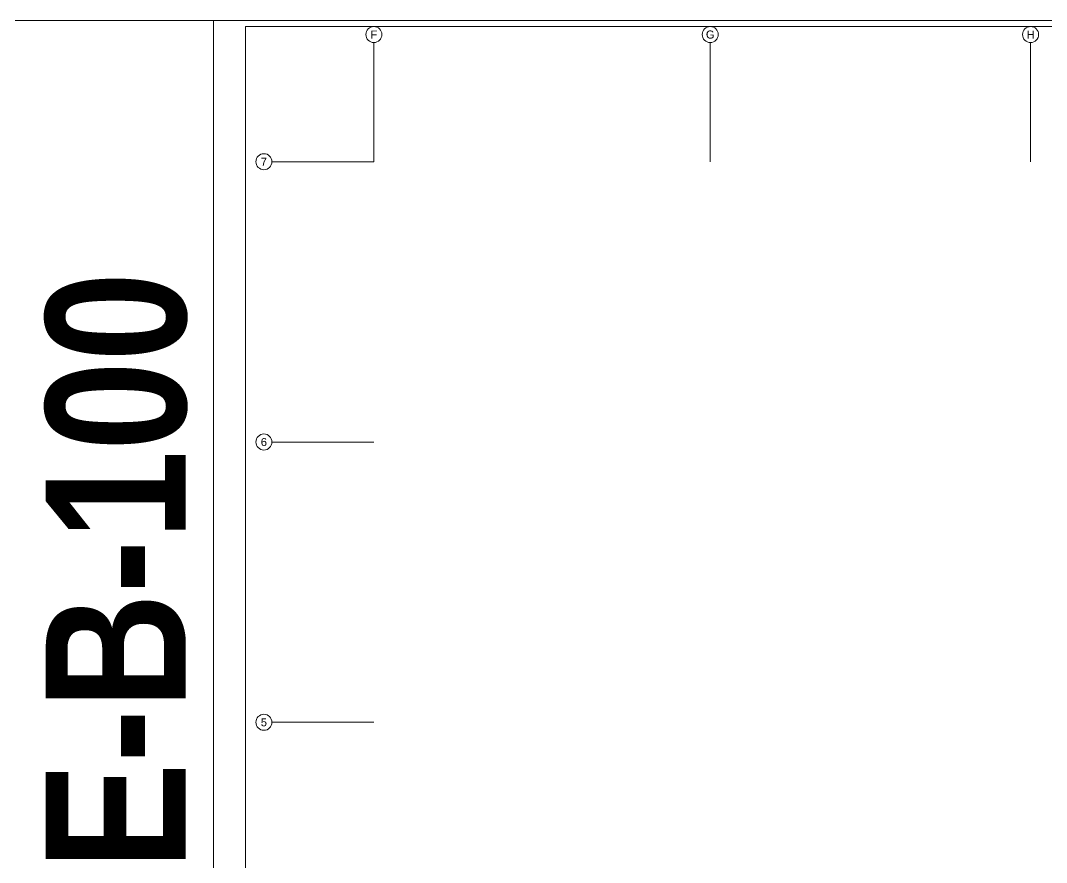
# Model space of a CAD drawing. Extents: x -2012 to 34975, y -1043 to 8321.
# Drawn here: x 6513 to 9076, y 2103 to 4205 of the extents above; entities that cross this region are included whole.
import ezdxf
from ezdxf.enums import TextEntityAlignment as Align

# ---------------------------------------------------------------- set-up
doc = ezdxf.new("R2010")
doc.units = 0
doc.header["$LTSCALE"] = 25
doc.layers.get('0').update_dxf_attribs({"color": 9, "lineweight": 9})
doc.layers.add('24', color=9, linetype='Continuous', lineweight=9)
doc.layers.add('40A', color=9, linetype='Continuous', lineweight=9)
doc.styles.add('Arial', font='arial.ttf', dxfattribs={"height": 2.5})
doc.styles.add('MuuM_TEXT-BOLD', font='ARIALNB.TTF')

# ---------------------------------------------------------------- blocks, each defined once
blk = doc.blocks.new('0_aks')
at = {"linetype": 'Continuous'}
blk.add_circle((0, 0), 2, dxfattribs=at)
at = {"style": 'Arial'}
blk.add_attdef('AKS', text='', height=2, dxfattribs=at).set_placement((0, 0), align=Align.MIDDLE_CENTER)
blk = doc.blocks.new('p-aks_vw')
at = {"layer": '24', "ltscale": 2}
for points in [[(0, 3837.5), (0, 3540)], [(840, 3837.5), (840, 3540)], [(1640, 3837.5), (1640, 3540)], [(-255, 3540), (0, 3540)], [(-255, 2840), (0, 2840)], [(-255, 2140), (0, 2140)]]:
    blk.add_lwpolyline(points, dxfattribs=at)
at = {"layer": '24', "xscale": 10, "yscale": 10, "zscale": 10}
for p, values in [((-0.3, 3857.5), {'AKS': 'F'}), ((840, 3857.5), {'AKS': 'G'}), ((1640.4, 3857.5), {'AKS': 'H'}), ((-275, 3540), {'AKS': '7'}), ((-275, 2840), {'AKS': '6'}), ((-275, 2140), {'AKS': '5'})]:
    blk.add_blockref('0_aks', p, dxfattribs=at).add_auto_attribs(values)

msp = doc.modelspace()

# ---------------------------------------------------------------- linework, layer by layer
at = {"color": 4}
msp.add_lwpolyline([(6995, 0), (0, 0), (0, 4205), (6995, 4205)], close=True, dxfattribs=at)
at = {"layer": '40A'}
for points in [[(13990, 0), (6995, 0), (6995, 4205), (13990, 4205)], [(7075, 4190), (13450.06, 4190), (13450.06, 15), (7075, 15)]]:
    msp.add_lwpolyline(points, close=True, dxfattribs=at)

# ---------------------------------------------------------------- block references
at = {"layer": '24'}
msp.add_blockref('p-aks_vw', (7395.84, 312.5), dxfattribs=at)

# ---------------------------------------------------------------- texts
at = {"layer": '40A', "style": 'MuuM_TEXT-BOLD'}
msp.add_text('94-KRT-E-B-100', height=350, rotation=90, dxfattribs=at).set_placement((6750.8, 2062.5), align=Align.MIDDLE_CENTER)

doc.saveas('drawing.dxf')
